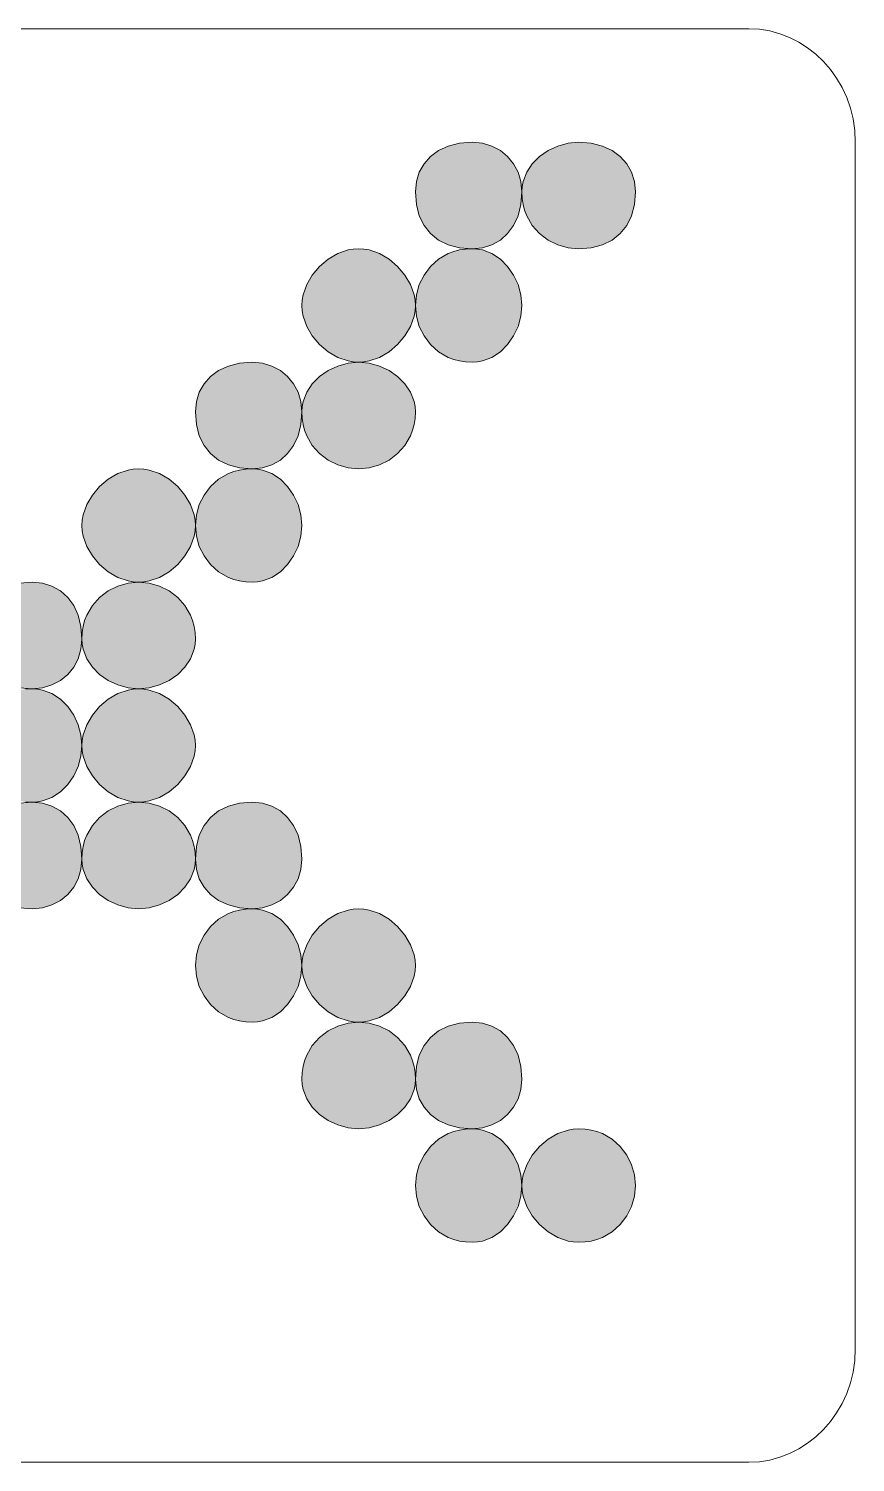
# Model space of a CAD drawing. Header units: metres. Extents: x 144 to 423, y 14 to 256.
# Drawn here: x 283.4 to 423.2, y 13.9 to 256.3 of the extents above; entities that cross this region are included whole.
import ezdxf

# ---------------------------------------------------------------- set-up
doc = ezdxf.new("R2010")
doc.units = ezdxf.units.M
doc.layers.add('FILL_RED_FF0000', color=7, linetype='Continuous', true_color=0xff0000)
doc.layers.add('STROKE_BLACK_000000', color=7, linetype='Continuous', true_color=0x000000)

msp = doc.modelspace()

# ---------------------------------------------------------------- hatches: boundary and pattern name
at = {"layer": 'FILL_RED_FF0000', "true_color": 0xff0000}
h = msp.add_hatch(color=7, dxfattribs=at)
h.dxf.hatch_style = 1
h.paths.add_polyline_path([(366.65, 226.58), (366.17, 224.69), (365.42, 223.05), (364.41, 221.67), (363.18, 220.58), (361.75, 219.78), (360.15, 219.29), (358.41, 219.12), (356.27, 219.29), (354.38, 219.78), (352.74, 220.58), (351.36, 221.67), (350.27, 223.05), (349.47, 224.69), (348.98, 226.58), (348.81, 228.72), (348.98, 230.46), (349.47, 232.06), (350.27, 233.49), (351.36, 234.72), (352.74, 235.73), (354.38, 236.48), (356.27, 236.96), (358.41, 237.12), (360.15, 236.96), (361.75, 236.48), (363.18, 235.73), (364.41, 234.72), (365.42, 233.49), (366.17, 232.06), (366.65, 230.46), (366.81, 228.72), (366.65, 226.58)])
h = msp.add_hatch(color=7, dxfattribs=at)
h.dxf.hatch_style = 1
h.paths.add_polyline_path([(385.84, 226.58), (385.35, 224.69), (384.55, 223.05), (383.46, 221.67), (382.08, 220.58), (380.44, 219.78), (378.55, 219.29), (376.41, 219.12), (374.62, 219.29), (372.88, 219.78), (371.26, 220.58), (369.81, 221.67), (368.58, 223.05), (367.63, 224.69), (367.28, 225.61), (367.03, 226.58), (366.87, 227.62), (366.81, 228.72), (366.87, 229.61), (367.03, 230.46), (367.63, 232.06), (368.58, 233.49), (369.81, 234.72), (371.26, 235.73), (372.88, 236.48), (374.62, 236.96), (376.41, 237.12), (378.55, 236.96), (380.44, 236.48), (382.08, 235.73), (383.46, 234.72), (384.55, 233.49), (385.35, 232.06), (385.84, 230.46), (386.01, 228.72), (385.84, 226.58)])
h = msp.add_hatch(color=7, dxfattribs=at)
h.dxf.hatch_style = 1
h.paths.add_polyline_path([(348.75, 208.62), (348.59, 207.73), (347.98, 205.99), (347.04, 204.37), (345.81, 202.92), (344.36, 201.69), (342.73, 200.74), (341, 200.14), (340.11, 199.98), (339.21, 199.92), (338.31, 199.98), (337.42, 200.14), (335.68, 200.74), (334.06, 201.69), (332.61, 202.92), (331.38, 204.37), (330.43, 205.99), (329.83, 207.73), (329.67, 208.62), (329.61, 209.52), (329.67, 210.42), (329.83, 211.31), (330.43, 213.04), (331.38, 214.67), (332.61, 216.12), (334.06, 217.35), (335.68, 218.29), (337.42, 218.9), (338.31, 219.06), (339.21, 219.12), (340.11, 219.06), (341, 218.9), (342.73, 218.29), (344.36, 217.35), (345.81, 216.12), (347.04, 214.67), (347.98, 213.04), (348.59, 211.31), (348.75, 210.42), (348.81, 209.52), (348.75, 208.62)])
h = msp.add_hatch(color=7, dxfattribs=at)
h.dxf.hatch_style = 1
h.paths.add_polyline_path([(366.65, 207.73), (366.17, 205.99), (365.42, 204.37), (364.41, 202.92), (363.18, 201.69), (361.75, 200.74), (360.15, 200.14), (359.3, 199.98), (358.41, 199.92), (357.31, 199.98), (356.27, 200.14), (355.3, 200.39), (354.38, 200.74), (352.74, 201.69), (351.36, 202.92), (350.27, 204.37), (349.47, 205.99), (348.98, 207.73), (348.81, 209.52), (348.98, 211.31), (349.47, 213.04), (350.27, 214.67), (351.36, 216.12), (352.74, 217.35), (354.38, 218.29), (355.3, 218.65), (356.27, 218.9), (357.31, 219.06), (358.41, 219.12), (359.3, 219.06), (360.15, 218.9), (361.75, 218.29), (363.18, 217.35), (364.41, 216.12), (365.42, 214.67), (366.17, 213.04), (366.65, 211.31), (366.81, 209.52), (366.65, 207.73)])
h = msp.add_hatch(color=7, dxfattribs=at)
h.dxf.hatch_style = 1
h.paths.add_polyline_path([(329.45, 189.38), (328.97, 187.49), (328.22, 185.85), (327.21, 184.47), (325.98, 183.38), (324.55, 182.58), (322.95, 182.09), (321.21, 181.92), (319.07, 182.09), (317.18, 182.58), (315.54, 183.38), (314.16, 184.47), (313.07, 185.85), (312.27, 187.49), (311.78, 189.38), (311.61, 191.52), (311.78, 193.26), (312.27, 194.86), (313.07, 196.29), (314.16, 197.52), (315.54, 198.53), (317.18, 199.28), (319.07, 199.76), (321.21, 199.92), (322.95, 199.76), (324.55, 199.28), (325.98, 198.53), (327.21, 197.52), (328.22, 196.29), (328.97, 194.86), (329.45, 193.26), (329.61, 191.52), (329.45, 189.38)])
h = msp.add_hatch(color=7, dxfattribs=at)
h.dxf.hatch_style = 1
h.paths.add_polyline_path([(348.75, 190.42), (348.59, 189.38), (348.34, 188.41), (347.98, 187.49), (347.04, 185.85), (345.81, 184.47), (344.36, 183.38), (342.73, 182.58), (341, 182.09), (339.21, 181.92), (337.42, 182.09), (335.68, 182.58), (334.06, 183.38), (332.61, 184.47), (331.38, 185.85), (330.43, 187.49), (330.08, 188.41), (329.83, 189.38), (329.67, 190.42), (329.61, 191.52), (329.67, 192.41), (329.83, 193.26), (330.43, 194.86), (331.38, 196.29), (332.61, 197.52), (334.06, 198.53), (335.68, 199.28), (337.42, 199.76), (339.21, 199.92), (341, 199.76), (342.73, 199.28), (344.36, 198.53), (345.81, 197.52), (347.04, 196.29), (347.98, 194.86), (348.59, 193.26), (348.75, 192.41), (348.81, 191.52), (348.75, 190.42)])
h = msp.add_hatch(color=7, dxfattribs=at)
h.dxf.hatch_style = 1
h.paths.add_polyline_path([(311.55, 171.42), (311.39, 170.53), (310.78, 168.79), (309.84, 167.17), (308.61, 165.72), (307.16, 164.49), (305.53, 163.54), (303.8, 162.94), (302.91, 162.78), (302.01, 162.72), (301.11, 162.78), (300.22, 162.94), (298.48, 163.54), (296.86, 164.49), (295.41, 165.72), (294.18, 167.17), (293.23, 168.79), (292.63, 170.53), (292.47, 171.42), (292.41, 172.32), (292.47, 173.22), (292.63, 174.11), (293.23, 175.84), (294.18, 177.47), (295.41, 178.92), (296.86, 180.15), (298.48, 181.09), (300.22, 181.7), (301.11, 181.86), (302.01, 181.92), (302.91, 181.86), (303.8, 181.7), (305.53, 181.09), (307.16, 180.15), (308.61, 178.92), (309.84, 177.47), (310.78, 175.84), (311.39, 174.11), (311.55, 173.22), (311.61, 172.32), (311.55, 171.42)])
h = msp.add_hatch(color=7, dxfattribs=at)
h.dxf.hatch_style = 1
h.paths.add_polyline_path([(329.45, 170.53), (328.97, 168.79), (328.22, 167.17), (327.21, 165.72), (325.98, 164.49), (324.55, 163.54), (322.95, 162.94), (322.1, 162.78), (321.21, 162.72), (320.11, 162.78), (319.07, 162.94), (318.1, 163.19), (317.18, 163.54), (315.54, 164.49), (314.16, 165.72), (313.07, 167.17), (312.27, 168.79), (311.78, 170.53), (311.61, 172.32), (311.78, 174.11), (312.27, 175.84), (313.07, 177.47), (314.16, 178.92), (315.54, 180.15), (317.18, 181.09), (318.1, 181.45), (319.07, 181.7), (320.11, 181.86), (321.21, 181.92), (322.1, 181.86), (322.95, 181.7), (324.55, 181.09), (325.98, 180.15), (327.21, 178.92), (328.22, 177.47), (328.97, 175.84), (329.45, 174.11), (329.61, 172.32), (329.45, 170.53)])
h = msp.add_hatch(color=7, dxfattribs=at)
h.dxf.hatch_style = 1
h.paths.add_polyline_path([(292.25, 151.38), (291.77, 149.78), (291.02, 148.35), (290.01, 147.12), (288.78, 146.11), (287.35, 145.36), (285.75, 144.88), (284.01, 144.72), (281.87, 144.88), (279.98, 145.36), (278.34, 146.11), (276.96, 147.12), (275.87, 148.35), (275.07, 149.78), (274.58, 151.38), (274.41, 153.12), (274.58, 155.26), (275.07, 157.15), (275.87, 158.79), (276.96, 160.17), (278.34, 161.26), (279.98, 162.06), (281.87, 162.55), (284.01, 162.72), (285.75, 162.55), (287.35, 162.06), (288.78, 161.26), (290.01, 160.17), (291.02, 158.79), (291.77, 157.15), (292.25, 155.26), (292.41, 153.12), (292.25, 151.38)])
h = msp.add_hatch(color=7, dxfattribs=at)
h.dxf.hatch_style = 1
h.paths.add_polyline_path([(311.55, 152.23), (311.39, 151.38), (310.78, 149.78), (309.84, 148.35), (308.61, 147.12), (307.16, 146.11), (305.53, 145.36), (303.8, 144.88), (302.01, 144.72), (300.22, 144.88), (298.48, 145.36), (296.86, 146.11), (295.41, 147.12), (294.18, 148.35), (293.23, 149.78), (292.63, 151.38), (292.47, 152.23), (292.41, 153.12), (292.47, 154.22), (292.63, 155.26), (292.88, 156.23), (293.23, 157.15), (294.18, 158.79), (295.41, 160.17), (296.86, 161.26), (298.48, 162.06), (300.22, 162.55), (302.01, 162.72), (303.8, 162.55), (305.53, 162.06), (307.16, 161.26), (308.61, 160.17), (309.84, 158.79), (310.78, 157.15), (311.14, 156.23), (311.39, 155.26), (311.55, 154.22), (311.61, 153.12), (311.55, 152.23)])
h = msp.add_hatch(color=7, dxfattribs=at)
h.dxf.hatch_style = 1
h.paths.add_polyline_path([(292.25, 133.33), (291.77, 131.59), (291.02, 129.97), (290.01, 128.52), (288.78, 127.29), (287.35, 126.34), (285.75, 125.74), (284.9, 125.58), (284.01, 125.52), (282.91, 125.58), (281.87, 125.74), (280.9, 125.99), (279.98, 126.34), (278.34, 127.29), (276.96, 128.52), (275.87, 129.97), (275.07, 131.59), (274.58, 133.33), (274.41, 135.12), (274.58, 136.91), (275.07, 138.64), (275.87, 140.27), (276.96, 141.72), (278.34, 142.95), (279.98, 143.89), (280.9, 144.25), (281.87, 144.5), (282.91, 144.66), (284.01, 144.72), (284.9, 144.66), (285.75, 144.5), (287.35, 143.89), (288.78, 142.95), (290.01, 141.72), (291.02, 140.27), (291.77, 138.64), (292.25, 136.91), (292.41, 135.12), (292.25, 133.33)])
h = msp.add_hatch(color=7, dxfattribs=at)
h.dxf.hatch_style = 1
h.paths.add_polyline_path([(311.55, 134.22), (311.39, 133.33), (310.78, 131.59), (309.84, 129.97), (308.61, 128.52), (307.16, 127.29), (305.53, 126.34), (303.8, 125.74), (302.91, 125.58), (302.01, 125.52), (301.11, 125.58), (300.22, 125.74), (298.48, 126.34), (296.86, 127.29), (295.41, 128.52), (294.18, 129.97), (293.23, 131.59), (292.63, 133.33), (292.47, 134.22), (292.41, 135.12), (292.47, 136.02), (292.63, 136.91), (293.23, 138.64), (294.18, 140.27), (295.41, 141.72), (296.86, 142.95), (298.48, 143.89), (300.22, 144.5), (301.11, 144.66), (302.01, 144.72), (302.91, 144.66), (303.8, 144.5), (305.53, 143.89), (307.16, 142.95), (308.61, 141.72), (309.84, 140.27), (310.78, 138.64), (311.39, 136.91), (311.55, 136.02), (311.61, 135.12), (311.55, 134.22)])
h = msp.add_hatch(color=7, dxfattribs=at)
h.dxf.hatch_style = 1
h.paths.add_polyline_path([(292.25, 114.18), (291.77, 112.58), (291.02, 111.15), (290.01, 109.92), (288.78, 108.91), (287.35, 108.16), (285.75, 107.68), (284.01, 107.52), (281.87, 107.68), (279.98, 108.16), (278.34, 108.91), (276.96, 109.92), (275.87, 111.15), (275.07, 112.58), (274.58, 114.18), (274.41, 115.92), (274.58, 118.06), (275.07, 119.95), (275.87, 121.59), (276.96, 122.97), (278.34, 124.06), (279.98, 124.86), (281.87, 125.35), (284.01, 125.52), (285.75, 125.35), (287.35, 124.86), (288.78, 124.06), (290.01, 122.97), (291.02, 121.59), (291.77, 119.95), (292.25, 118.06), (292.41, 115.92), (292.25, 114.18)])
h = msp.add_hatch(color=7, dxfattribs=at)
h.dxf.hatch_style = 1
h.paths.add_polyline_path([(311.55, 115.03), (311.39, 114.18), (310.78, 112.58), (309.84, 111.15), (308.61, 109.92), (307.16, 108.91), (305.53, 108.16), (303.8, 107.68), (302.01, 107.52), (300.22, 107.68), (298.48, 108.16), (296.86, 108.91), (295.41, 109.92), (294.18, 111.15), (293.23, 112.58), (292.63, 114.18), (292.47, 115.03), (292.41, 115.92), (292.47, 117.02), (292.63, 118.06), (292.88, 119.03), (293.23, 119.95), (294.18, 121.59), (295.41, 122.97), (296.86, 124.06), (298.48, 124.86), (300.22, 125.35), (302.01, 125.52), (303.8, 125.35), (305.53, 124.86), (307.16, 124.06), (308.61, 122.97), (309.84, 121.59), (310.78, 119.95), (311.14, 119.03), (311.39, 118.06), (311.55, 117.02), (311.61, 115.92), (311.55, 115.03)])
h = msp.add_hatch(color=7, dxfattribs=at)
h.dxf.hatch_style = 1
h.paths.add_polyline_path([(329.45, 114.18), (328.97, 112.58), (328.22, 111.15), (327.21, 109.92), (325.98, 108.91), (324.55, 108.16), (322.95, 107.68), (321.21, 107.52), (319.07, 107.68), (317.18, 108.16), (315.54, 108.91), (314.16, 109.92), (313.07, 111.15), (312.27, 112.58), (311.78, 114.18), (311.61, 115.92), (311.78, 118.06), (312.27, 119.95), (313.07, 121.59), (314.16, 122.97), (315.54, 124.06), (317.18, 124.86), (319.07, 125.35), (321.21, 125.52), (322.95, 125.35), (324.55, 124.86), (325.98, 124.06), (327.21, 122.97), (328.22, 121.59), (328.97, 119.95), (329.45, 118.06), (329.61, 115.92), (329.45, 114.18)])
h = msp.add_hatch(color=7, dxfattribs=at)
h.dxf.hatch_style = 1
h.paths.add_polyline_path([(329.45, 96.13), (328.97, 94.39), (328.22, 92.77), (327.21, 91.32), (325.98, 90.09), (324.55, 89.14), (322.95, 88.54), (322.1, 88.38), (321.21, 88.32), (320.11, 88.38), (319.07, 88.54), (318.1, 88.79), (317.18, 89.14), (315.54, 90.09), (314.16, 91.32), (313.07, 92.77), (312.27, 94.39), (311.78, 96.13), (311.61, 97.92), (311.78, 99.71), (312.27, 101.44), (313.07, 103.07), (314.16, 104.52), (315.54, 105.75), (317.18, 106.69), (318.1, 107.05), (319.07, 107.3), (320.11, 107.46), (321.21, 107.52), (322.1, 107.46), (322.95, 107.3), (324.55, 106.69), (325.98, 105.75), (327.21, 104.52), (328.22, 103.07), (328.97, 101.44), (329.45, 99.71), (329.61, 97.92), (329.45, 96.13)])
h = msp.add_hatch(color=7, dxfattribs=at)
h.dxf.hatch_style = 1
h.paths.add_polyline_path([(348.75, 97.02), (348.59, 96.13), (347.98, 94.39), (347.04, 92.77), (345.81, 91.32), (344.36, 90.09), (342.73, 89.14), (341, 88.54), (340.11, 88.38), (339.21, 88.32), (338.31, 88.38), (337.42, 88.54), (335.68, 89.14), (334.06, 90.09), (332.61, 91.32), (331.38, 92.77), (330.43, 94.39), (329.83, 96.13), (329.67, 97.02), (329.61, 97.92), (329.67, 98.82), (329.83, 99.71), (330.43, 101.44), (331.38, 103.07), (332.61, 104.52), (334.06, 105.75), (335.68, 106.69), (337.42, 107.3), (338.31, 107.46), (339.21, 107.52), (340.11, 107.46), (341, 107.3), (342.73, 106.69), (344.36, 105.75), (345.81, 104.52), (347.04, 103.07), (347.98, 101.44), (348.59, 99.71), (348.75, 98.82), (348.81, 97.92), (348.75, 97.02)])
h = msp.add_hatch(color=7, dxfattribs=at)
h.dxf.hatch_style = 1
h.paths.add_polyline_path([(348.75, 77.83), (348.59, 76.98), (347.98, 75.38), (347.04, 73.95), (345.81, 72.72), (344.36, 71.71), (342.73, 70.96), (341, 70.48), (339.21, 70.32), (337.42, 70.48), (335.68, 70.96), (334.06, 71.71), (332.61, 72.72), (331.38, 73.95), (330.43, 75.38), (329.83, 76.98), (329.67, 77.83), (329.61, 78.72), (329.67, 79.82), (329.83, 80.86), (330.08, 81.83), (330.43, 82.75), (331.38, 84.39), (332.61, 85.77), (334.06, 86.86), (335.68, 87.66), (337.42, 88.15), (339.21, 88.32), (341, 88.15), (342.73, 87.66), (344.36, 86.86), (345.81, 85.77), (347.04, 84.39), (347.98, 82.75), (348.34, 81.83), (348.59, 80.86), (348.75, 79.82), (348.81, 78.72), (348.75, 77.83)])
h = msp.add_hatch(color=7, dxfattribs=at)
h.dxf.hatch_style = 1
h.paths.add_polyline_path([(366.65, 76.98), (366.17, 75.38), (365.42, 73.95), (364.41, 72.72), (363.18, 71.71), (361.75, 70.96), (360.15, 70.48), (358.41, 70.32), (356.27, 70.48), (354.38, 70.96), (352.74, 71.71), (351.36, 72.72), (350.27, 73.95), (349.47, 75.38), (348.98, 76.98), (348.81, 78.72), (348.98, 80.86), (349.47, 82.75), (350.27, 84.39), (351.36, 85.77), (352.74, 86.86), (354.38, 87.66), (356.27, 88.15), (358.41, 88.32), (360.15, 88.15), (361.75, 87.66), (363.18, 86.86), (364.41, 85.77), (365.42, 84.39), (366.17, 82.75), (366.65, 80.86), (366.81, 78.72), (366.65, 76.98)])
h = msp.add_hatch(color=7, dxfattribs=at)
h.dxf.hatch_style = 1
h.paths.add_polyline_path([(366.65, 58.93), (366.17, 57.19), (365.42, 55.57), (364.41, 54.12), (363.18, 52.89), (361.75, 51.94), (360.15, 51.34), (359.3, 51.18), (358.41, 51.12), (357.31, 51.18), (356.27, 51.34), (355.3, 51.59), (354.38, 51.94), (352.74, 52.89), (351.36, 54.12), (350.27, 55.57), (349.47, 57.19), (348.98, 58.93), (348.81, 60.72), (348.98, 62.51), (349.47, 64.24), (350.27, 65.87), (351.36, 67.32), (352.74, 68.55), (354.38, 69.49), (355.3, 69.85), (356.27, 70.1), (357.31, 70.26), (358.41, 70.32), (359.3, 70.26), (360.15, 70.1), (361.75, 69.49), (363.18, 68.55), (364.41, 67.32), (365.42, 65.87), (366.17, 64.24), (366.65, 62.51), (366.81, 60.72), (366.65, 58.93)])
h = msp.add_hatch(color=7, dxfattribs=at)
h.dxf.hatch_style = 1
h.paths.add_polyline_path([(385.84, 58.93), (385.35, 57.19), (384.55, 55.57), (383.46, 54.12), (382.08, 52.89), (380.44, 51.94), (379.52, 51.59), (378.55, 51.34), (377.51, 51.18), (376.41, 51.12), (375.51, 51.18), (374.62, 51.34), (372.88, 51.94), (371.26, 52.89), (369.81, 54.12), (368.58, 55.57), (367.63, 57.19), (367.03, 58.93), (366.87, 59.82), (366.81, 60.72), (366.87, 61.62), (367.03, 62.51), (367.63, 64.24), (368.58, 65.87), (369.81, 67.32), (371.26, 68.55), (372.88, 69.49), (374.62, 70.1), (375.51, 70.26), (376.41, 70.32), (377.51, 70.26), (378.55, 70.1), (379.52, 69.85), (380.44, 69.49), (382.08, 68.55), (383.46, 67.32), (384.55, 65.87), (385.35, 64.24), (385.84, 62.51), (386.01, 60.72), (385.84, 58.93)])

# ---------------------------------------------------------------- linework, layer by layer
at = {"layer": 'FILL_RED_FF0000', "lineweight": 0, "true_color": 0xff0000}
for points in [[(366.65, 226.58), (366.17, 224.69), (365.42, 223.05), (364.41, 221.67), (363.18, 220.58), (361.75, 219.78), (360.15, 219.29), (358.41, 219.12), (356.27, 219.29), (354.38, 219.78), (352.74, 220.58), (351.36, 221.67), (350.27, 223.05), (349.47, 224.69), (348.98, 226.58), (348.81, 228.72), (348.98, 230.46), (349.47, 232.06), (350.27, 233.49), (351.36, 234.72), (352.74, 235.73), (354.38, 236.48), (356.27, 236.96), (358.41, 237.12), (360.15, 236.96), (361.75, 236.48), (363.18, 235.73), (364.41, 234.72), (365.42, 233.49), (366.17, 232.06), (366.65, 230.46), (366.81, 228.72)], [(385.84, 226.58), (385.35, 224.69), (384.55, 223.05), (383.46, 221.67), (382.08, 220.58), (380.44, 219.78), (378.55, 219.29), (376.41, 219.12), (374.62, 219.29), (372.88, 219.78), (371.26, 220.58), (369.81, 221.67), (368.58, 223.05), (367.63, 224.69), (367.28, 225.61), (367.03, 226.58), (366.87, 227.62), (366.81, 228.72), (366.87, 229.61), (367.03, 230.46), (367.63, 232.06), (368.58, 233.49), (369.81, 234.72), (371.26, 235.73), (372.88, 236.48), (374.62, 236.96), (376.41, 237.12), (378.55, 236.96), (380.44, 236.48), (382.08, 235.73), (383.46, 234.72), (384.55, 233.49), (385.35, 232.06), (385.84, 230.46), (386.01, 228.72)], [(348.75, 208.62), (348.59, 207.73), (347.98, 205.99), (347.04, 204.37), (345.81, 202.92), (344.36, 201.69), (342.73, 200.74), (341, 200.14), (340.11, 199.98), (339.21, 199.92), (338.31, 199.98), (337.42, 200.14), (335.68, 200.74), (334.06, 201.69), (332.61, 202.92), (331.38, 204.37), (330.43, 205.99), (329.83, 207.73), (329.67, 208.62), (329.61, 209.52), (329.67, 210.42), (329.83, 211.31), (330.43, 213.04), (331.38, 214.67), (332.61, 216.12), (334.06, 217.35), (335.68, 218.29), (337.42, 218.9), (338.31, 219.06), (339.21, 219.12), (340.11, 219.06), (341, 218.9), (342.73, 218.29), (344.36, 217.35), (345.81, 216.12), (347.04, 214.67), (347.98, 213.04), (348.59, 211.31), (348.75, 210.42), (348.81, 209.52)], [(366.65, 207.73), (366.17, 205.99), (365.42, 204.37), (364.41, 202.92), (363.18, 201.69), (361.75, 200.74), (360.15, 200.14), (359.3, 199.98), (358.41, 199.92), (357.31, 199.98), (356.27, 200.14), (355.3, 200.39), (354.38, 200.74), (352.74, 201.69), (351.36, 202.92), (350.27, 204.37), (349.47, 205.99), (348.98, 207.73), (348.81, 209.52), (348.98, 211.31), (349.47, 213.04), (350.27, 214.67), (351.36, 216.12), (352.74, 217.35), (354.38, 218.29), (355.3, 218.65), (356.27, 218.9), (357.31, 219.06), (358.41, 219.12), (359.3, 219.06), (360.15, 218.9), (361.75, 218.29), (363.18, 217.35), (364.41, 216.12), (365.42, 214.67), (366.17, 213.04), (366.65, 211.31), (366.81, 209.52)], [(329.45, 189.38), (328.97, 187.49), (328.22, 185.85), (327.21, 184.47), (325.98, 183.38), (324.55, 182.58), (322.95, 182.09), (321.21, 181.92), (319.07, 182.09), (317.18, 182.58), (315.54, 183.38), (314.16, 184.47), (313.07, 185.85), (312.27, 187.49), (311.78, 189.38), (311.61, 191.52), (311.78, 193.26), (312.27, 194.86), (313.07, 196.29), (314.16, 197.52), (315.54, 198.53), (317.18, 199.28), (319.07, 199.76), (321.21, 199.92), (322.95, 199.76), (324.55, 199.28), (325.98, 198.53), (327.21, 197.52), (328.22, 196.29), (328.97, 194.86), (329.45, 193.26), (329.61, 191.52)], [(348.75, 190.42), (348.59, 189.38), (348.34, 188.41), (347.98, 187.49), (347.04, 185.85), (345.81, 184.47), (344.36, 183.38), (342.73, 182.58), (341, 182.09), (339.21, 181.92), (337.42, 182.09), (335.68, 182.58), (334.06, 183.38), (332.61, 184.47), (331.38, 185.85), (330.43, 187.49), (330.08, 188.41), (329.83, 189.38), (329.67, 190.42), (329.61, 191.52), (329.67, 192.41), (329.83, 193.26), (330.43, 194.86), (331.38, 196.29), (332.61, 197.52), (334.06, 198.53), (335.68, 199.28), (337.42, 199.76), (339.21, 199.92), (341, 199.76), (342.73, 199.28), (344.36, 198.53), (345.81, 197.52), (347.04, 196.29), (347.98, 194.86), (348.59, 193.26), (348.75, 192.41), (348.81, 191.52)], [(311.55, 171.42), (311.39, 170.53), (310.78, 168.79), (309.84, 167.17), (308.61, 165.72), (307.16, 164.49), (305.53, 163.54), (303.8, 162.94), (302.91, 162.78), (302.01, 162.72), (301.11, 162.78), (300.22, 162.94), (298.48, 163.54), (296.86, 164.49), (295.41, 165.72), (294.18, 167.17), (293.23, 168.79), (292.63, 170.53), (292.47, 171.42), (292.41, 172.32), (292.47, 173.22), (292.63, 174.11), (293.23, 175.84), (294.18, 177.47), (295.41, 178.92), (296.86, 180.15), (298.48, 181.09), (300.22, 181.7), (301.11, 181.86), (302.01, 181.92), (302.91, 181.86), (303.8, 181.7), (305.53, 181.09), (307.16, 180.15), (308.61, 178.92), (309.84, 177.47), (310.78, 175.84), (311.39, 174.11), (311.55, 173.22), (311.61, 172.32)], [(329.45, 170.53), (328.97, 168.79), (328.22, 167.17), (327.21, 165.72), (325.98, 164.49), (324.55, 163.54), (322.95, 162.94), (322.1, 162.78), (321.21, 162.72), (320.11, 162.78), (319.07, 162.94), (318.1, 163.19), (317.18, 163.54), (315.54, 164.49), (314.16, 165.72), (313.07, 167.17), (312.27, 168.79), (311.78, 170.53), (311.61, 172.32), (311.78, 174.11), (312.27, 175.84), (313.07, 177.47), (314.16, 178.92), (315.54, 180.15), (317.18, 181.09), (318.1, 181.45), (319.07, 181.7), (320.11, 181.86), (321.21, 181.92), (322.1, 181.86), (322.95, 181.7), (324.55, 181.09), (325.98, 180.15), (327.21, 178.92), (328.22, 177.47), (328.97, 175.84), (329.45, 174.11), (329.61, 172.32)], [(311.55, 152.23), (311.39, 151.38), (310.78, 149.78), (309.84, 148.35), (308.61, 147.12), (307.16, 146.11), (305.53, 145.36), (303.8, 144.88), (302.01, 144.72), (300.22, 144.88), (298.48, 145.36), (296.86, 146.11), (295.41, 147.12), (294.18, 148.35), (293.23, 149.78), (292.63, 151.38), (292.47, 152.23), (292.41, 153.12), (292.47, 154.22), (292.63, 155.26), (292.88, 156.23), (293.23, 157.15), (294.18, 158.79), (295.41, 160.17), (296.86, 161.26), (298.48, 162.06), (300.22, 162.55), (302.01, 162.72), (303.8, 162.55), (305.53, 162.06), (307.16, 161.26), (308.61, 160.17), (309.84, 158.79), (310.78, 157.15), (311.14, 156.23), (311.39, 155.26), (311.55, 154.22), (311.61, 153.12)], [(311.55, 134.22), (311.39, 133.33), (310.78, 131.59), (309.84, 129.97), (308.61, 128.52), (307.16, 127.29), (305.53, 126.34), (303.8, 125.74), (302.91, 125.58), (302.01, 125.52), (301.11, 125.58), (300.22, 125.74), (298.48, 126.34), (296.86, 127.29), (295.41, 128.52), (294.18, 129.97), (293.23, 131.59), (292.63, 133.33), (292.47, 134.22), (292.41, 135.12), (292.47, 136.02), (292.63, 136.91), (293.23, 138.64), (294.18, 140.27), (295.41, 141.72), (296.86, 142.95), (298.48, 143.89), (300.22, 144.5), (301.11, 144.66), (302.01, 144.72), (302.91, 144.66), (303.8, 144.5), (305.53, 143.89), (307.16, 142.95), (308.61, 141.72), (309.84, 140.27), (310.78, 138.64), (311.39, 136.91), (311.55, 136.02), (311.61, 135.12)], [(311.55, 115.03), (311.39, 114.18), (310.78, 112.58), (309.84, 111.15), (308.61, 109.92), (307.16, 108.91), (305.53, 108.16), (303.8, 107.68), (302.01, 107.52), (300.22, 107.68), (298.48, 108.16), (296.86, 108.91), (295.41, 109.92), (294.18, 111.15), (293.23, 112.58), (292.63, 114.18), (292.47, 115.03), (292.41, 115.92), (292.47, 117.02), (292.63, 118.06), (292.88, 119.03), (293.23, 119.95), (294.18, 121.59), (295.41, 122.97), (296.86, 124.06), (298.48, 124.86), (300.22, 125.35), (302.01, 125.52), (303.8, 125.35), (305.53, 124.86), (307.16, 124.06), (308.61, 122.97), (309.84, 121.59), (310.78, 119.95), (311.14, 119.03), (311.39, 118.06), (311.55, 117.02), (311.61, 115.92)], [(329.45, 114.18), (328.97, 112.58), (328.22, 111.15), (327.21, 109.92), (325.98, 108.91), (324.55, 108.16), (322.95, 107.68), (321.21, 107.52), (319.07, 107.68), (317.18, 108.16), (315.54, 108.91), (314.16, 109.92), (313.07, 111.15), (312.27, 112.58), (311.78, 114.18), (311.61, 115.92), (311.78, 118.06), (312.27, 119.95), (313.07, 121.59), (314.16, 122.97), (315.54, 124.06), (317.18, 124.86), (319.07, 125.35), (321.21, 125.52), (322.95, 125.35), (324.55, 124.86), (325.98, 124.06), (327.21, 122.97), (328.22, 121.59), (328.97, 119.95), (329.45, 118.06), (329.61, 115.92)], [(329.45, 96.13), (328.97, 94.39), (328.22, 92.77), (327.21, 91.32), (325.98, 90.09), (324.55, 89.14), (322.95, 88.54), (322.1, 88.38), (321.21, 88.32), (320.11, 88.38), (319.07, 88.54), (318.1, 88.79), (317.18, 89.14), (315.54, 90.09), (314.16, 91.32), (313.07, 92.77), (312.27, 94.39), (311.78, 96.13), (311.61, 97.92), (311.78, 99.71), (312.27, 101.44), (313.07, 103.07), (314.16, 104.52), (315.54, 105.75), (317.18, 106.69), (318.1, 107.05), (319.07, 107.3), (320.11, 107.46), (321.21, 107.52), (322.1, 107.46), (322.95, 107.3), (324.55, 106.69), (325.98, 105.75), (327.21, 104.52), (328.22, 103.07), (328.97, 101.44), (329.45, 99.71), (329.61, 97.92)], [(348.75, 97.02), (348.59, 96.13), (347.98, 94.39), (347.04, 92.77), (345.81, 91.32), (344.36, 90.09), (342.73, 89.14), (341, 88.54), (340.11, 88.38), (339.21, 88.32), (338.31, 88.38), (337.42, 88.54), (335.68, 89.14), (334.06, 90.09), (332.61, 91.32), (331.38, 92.77), (330.43, 94.39), (329.83, 96.13), (329.67, 97.02), (329.61, 97.92), (329.67, 98.82), (329.83, 99.71), (330.43, 101.44), (331.38, 103.07), (332.61, 104.52), (334.06, 105.75), (335.68, 106.69), (337.42, 107.3), (338.31, 107.46), (339.21, 107.52), (340.11, 107.46), (341, 107.3), (342.73, 106.69), (344.36, 105.75), (345.81, 104.52), (347.04, 103.07), (347.98, 101.44), (348.59, 99.71), (348.75, 98.82), (348.81, 97.92)], [(348.75, 77.83), (348.59, 76.98), (347.98, 75.38), (347.04, 73.95), (345.81, 72.72), (344.36, 71.71), (342.73, 70.96), (341, 70.48), (339.21, 70.32), (337.42, 70.48), (335.68, 70.96), (334.06, 71.71), (332.61, 72.72), (331.38, 73.95), (330.43, 75.38), (329.83, 76.98), (329.67, 77.83), (329.61, 78.72), (329.67, 79.82), (329.83, 80.86), (330.08, 81.83), (330.43, 82.75), (331.38, 84.39), (332.61, 85.77), (334.06, 86.86), (335.68, 87.66), (337.42, 88.15), (339.21, 88.32), (341, 88.15), (342.73, 87.66), (344.36, 86.86), (345.81, 85.77), (347.04, 84.39), (347.98, 82.75), (348.34, 81.83), (348.59, 80.86), (348.75, 79.82), (348.81, 78.72)], [(366.65, 76.98), (366.17, 75.38), (365.42, 73.95), (364.41, 72.72), (363.18, 71.71), (361.75, 70.96), (360.15, 70.48), (358.41, 70.32), (356.27, 70.48), (354.38, 70.96), (352.74, 71.71), (351.36, 72.72), (350.27, 73.95), (349.47, 75.38), (348.98, 76.98), (348.81, 78.72), (348.98, 80.86), (349.47, 82.75), (350.27, 84.39), (351.36, 85.77), (352.74, 86.86), (354.38, 87.66), (356.27, 88.15), (358.41, 88.32), (360.15, 88.15), (361.75, 87.66), (363.18, 86.86), (364.41, 85.77), (365.42, 84.39), (366.17, 82.75), (366.65, 80.86), (366.81, 78.72)], [(366.65, 58.93), (366.17, 57.19), (365.42, 55.57), (364.41, 54.12), (363.18, 52.89), (361.75, 51.94), (360.15, 51.34), (359.3, 51.18), (358.41, 51.12), (357.31, 51.18), (356.27, 51.34), (355.3, 51.59), (354.38, 51.94), (352.74, 52.89), (351.36, 54.12), (350.27, 55.57), (349.47, 57.19), (348.98, 58.93), (348.81, 60.72), (348.98, 62.51), (349.47, 64.24), (350.27, 65.87), (351.36, 67.32), (352.74, 68.55), (354.38, 69.49), (355.3, 69.85), (356.27, 70.1), (357.31, 70.26), (358.41, 70.32), (359.3, 70.26), (360.15, 70.1), (361.75, 69.49), (363.18, 68.55), (364.41, 67.32), (365.42, 65.87), (366.17, 64.24), (366.65, 62.51), (366.81, 60.72)], [(385.84, 58.93), (385.35, 57.19), (384.55, 55.57), (383.46, 54.12), (382.08, 52.89), (380.44, 51.94), (379.52, 51.59), (378.55, 51.34), (377.51, 51.18), (376.41, 51.12), (375.51, 51.18), (374.62, 51.34), (372.88, 51.94), (371.26, 52.89), (369.81, 54.12), (368.58, 55.57), (367.63, 57.19), (367.03, 58.93), (366.87, 59.82), (366.81, 60.72), (366.87, 61.62), (367.03, 62.51), (367.63, 64.24), (368.58, 65.87), (369.81, 67.32), (371.26, 68.55), (372.88, 69.49), (374.62, 70.1), (375.51, 70.26), (376.41, 70.32), (377.51, 70.26), (378.55, 70.1), (379.52, 69.85), (380.44, 69.49), (382.08, 68.55), (383.46, 67.32), (384.55, 65.87), (385.35, 64.24), (385.84, 62.51), (386.01, 60.72)]]:
    msp.add_lwpolyline(points, close=True, dxfattribs=at)
for points in [[(281.87, 162.55), (284.01, 162.72), (285.75, 162.55), (287.35, 162.06), (288.78, 161.26), (290.01, 160.17), (291.02, 158.79), (291.77, 157.15), (292.25, 155.26), (292.41, 153.12), (292.25, 151.38), (291.77, 149.78), (291.02, 148.35), (290.01, 147.12), (288.78, 146.11), (287.35, 145.36), (285.75, 144.88), (284.01, 144.72), (281.87, 144.88)], [(282.91, 144.66), (284.01, 144.72), (284.9, 144.66), (285.75, 144.5), (287.35, 143.89), (288.78, 142.95), (290.01, 141.72), (291.02, 140.27), (291.77, 138.64), (292.25, 136.91), (292.41, 135.12), (292.25, 133.33), (291.77, 131.59), (291.02, 129.97), (290.01, 128.52), (288.78, 127.29), (287.35, 126.34), (285.75, 125.74), (284.9, 125.58), (284.01, 125.52), (282.91, 125.58)], [(281.87, 125.35), (284.01, 125.52), (285.75, 125.35), (287.35, 124.86), (288.78, 124.06), (290.01, 122.97), (291.02, 121.59), (291.77, 119.95), (292.25, 118.06), (292.41, 115.92), (292.25, 114.18), (291.77, 112.58), (291.02, 111.15), (290.01, 109.92), (288.78, 108.91), (287.35, 108.16), (285.75, 107.68), (284.01, 107.52), (281.87, 107.68)]]:
    msp.add_lwpolyline(points, dxfattribs=at)
at = {"layer": 'STROKE_BLACK_000000', "lineweight": 0, "true_color": 0x000000}
for points in [[(405.21, 256.32), (406.99, 256.22), (408.74, 255.94), (410.44, 255.47), (412.07, 254.84), (413.64, 254.04), (415.12, 253.09), (416.52, 252), (417.81, 250.77), (418.99, 249.41), (420.05, 247.94), (420.97, 246.36), (421.75, 244.68), (422.37, 242.9), (422.83, 241.05), (423.11, 239.12), (423.21, 237.12), (423.21, 33.12), (423.11, 31.12), (422.83, 29.19), (422.37, 27.34), (421.75, 25.56), (420.97, 23.88), (420.05, 22.3), (418.99, 20.83), (417.81, 19.47), (416.52, 18.24), (415.12, 17.15), (413.64, 16.2), (412.07, 15.4), (410.44, 14.77), (408.74, 14.3), (406.99, 14.02), (405.21, 13.92), (162.81, 13.92)], [(162.81, 256.32), (405.21, 256.32)]]:
    msp.add_lwpolyline(points, dxfattribs=at)

doc.saveas('drawing.dxf')
